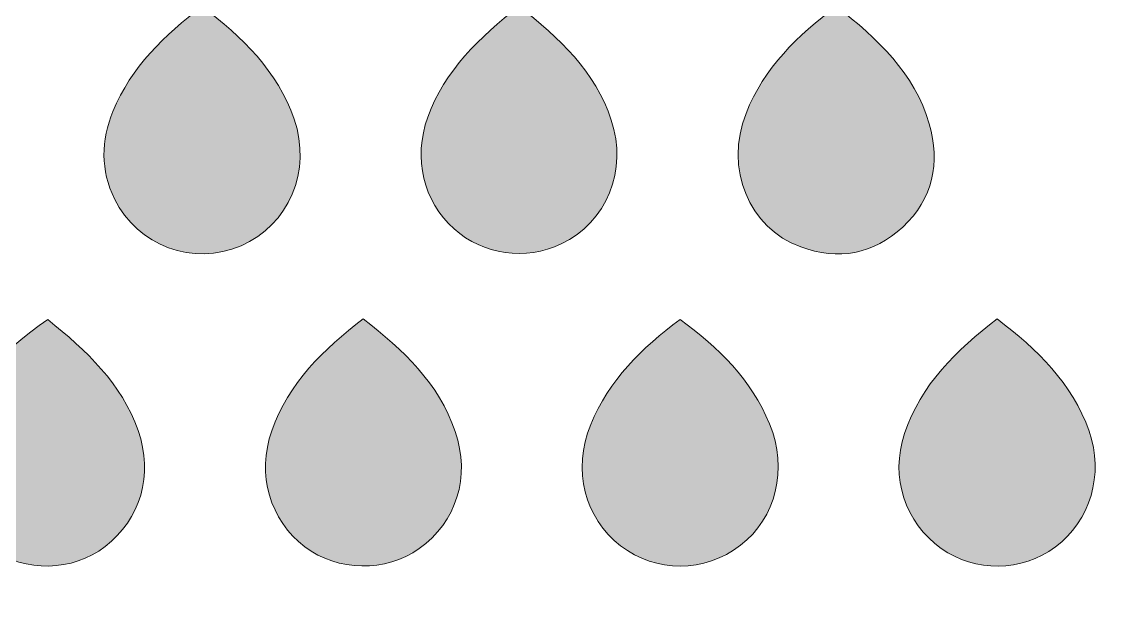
# Model space of a CAD drawing. Header units: inches. Extents: x 233 to 847, y -872 to -208.
# Drawn here: x 679.9 to 769, y -510.7 to -462.4 of the extents above; entities that cross this region are included whole.
import ezdxf

# ---------------------------------------------------------------- set-up
doc = ezdxf.new("R2010")
doc.units = ezdxf.units.IN
doc.header["$MEASUREMENT"] = 0
doc.layers.add('Layer 1', color=7, linetype='Continuous')

# ---------------------------------------------------------------- blocks, each defined once
blk = doc.blocks.new('block 8')
at = {"layer": 'Layer 1', "true_color": 0x040404}
h = blk.add_hatch(color=18, dxfattribs=at)
h.dxf.hatch_style = 2
edge = h.paths.add_edge_path()
edge.add_spline(control_points=[(718.858, -381.43), (711.865, -379.915), (705.005, -379.813), (697.729, -381.09), (698.212, -378.932), (698.551, -376.967), (699.093, -375.061), (706.389, -349.439), (730.556, -331.374), (758.848, -333.231), (784.717, -334.928), (807.283, -355.434), (811.145, -381.515), (812.046, -387.603), (812.048, -393.843), (812.213, -400.02), (812.876, -424.763), (813.44, -523.647), (814.041, -548.392), (814.283, -558.329), (814.529, -568.267), (814.77, -578.204), (814.786, -578.858), (814.772, -579.514), (814.772, -580.338), (807.923, -580.338), (801.124, -580.338), (794.136, -580.338), (794.053, -578.596), (793.935, -576.844), (793.891, -575.09), (793.141, -544.556), (792.403, -439.882), (791.654, -409.348), (791.495, -402.833), (791.298, -396.319), (791.13, -389.804), (790.667, -371.855), (777.471, -356.912), (759.754, -354.283), (742.22, -351.681), (725.26, -362.194), (719.586, -379.183), (719.359, -379.864), (719.143, -380.549), (718.858, -381.43)], knot_values=[0, 0, 0, 0, 1, 1, 1, 2, 2, 2, 3, 3, 3, 4, 4, 4, 5, 5, 5, 6, 6, 6, 7, 7, 7, 8, 8, 8, 9, 9, 9, 10, 10, 10, 11, 11, 11, 12, 12, 12, 13, 13, 13, 14, 14, 14, 15, 15, 15, 15], degree=3, periodic=1)
h = blk.add_hatch(color=18, dxfattribs=at)
h.dxf.hatch_style = 2
edge = h.paths.add_edge_path()
edge.add_spline(control_points=[(694.463, -461.171), (697.728, -463.675), (700.544, -466.394), (701.895, -470.278), (703.346, -474.45), (701.458, -478.859), (697.604, -480.515), (693.739, -482.175), (689.258, -480.533), (687.384, -476.724), (686.243, -474.404), (686.297, -472.006), (687.262, -469.654), (688.731, -466.073), (691.411, -463.513), (694.463, -461.171)], knot_values=[0, 0, 0, 0, 1, 1, 1, 2, 2, 2, 3, 3, 3, 4, 4, 4, 5, 5, 5, 5], degree=3, periodic=1)
h = blk.add_hatch(color=18, dxfattribs=at)
h.dxf.hatch_style = 2
edge = h.paths.add_edge_path()
edge.add_spline(control_points=[(720.048, -461.168), (723.379, -463.739), (726.211, -466.44), (727.521, -470.358), (728.872, -474.395), (727.137, -478.637), (723.471, -480.369), (720.591, -481.73), (717.158, -481.246), (714.821, -479.151), (712.329, -476.916), (711.495, -473.452), (712.695, -470.132), (714.071, -466.328), (716.866, -463.686), (720.048, -461.168)], knot_values=[0, 0, 0, 0, 1, 1, 1, 2, 2, 2, 3, 3, 3, 4, 4, 4, 5, 5, 5, 5], degree=3, periodic=1)
h = blk.add_hatch(color=18, dxfattribs=at)
h.dxf.hatch_style = 2
edge = h.paths.add_edge_path()
edge.add_spline(control_points=[(745.711, -461.178), (749.032, -463.792), (752.02, -466.557), (753.213, -470.675), (754.122, -473.813), (753.514, -476.719), (751.071, -478.999), (748.698, -481.213), (745.857, -481.712), (742.822, -480.608), (738.615, -479.079), (736.65, -474.25), (738.408, -469.817), (739.863, -466.146), (742.562, -463.514), (745.711, -461.178)], knot_values=[0, 0, 0, 0, 1, 1, 1, 2, 2, 2, 3, 3, 3, 4, 4, 4, 5, 5, 5, 5], degree=3, periodic=1)
h = blk.add_hatch(color=18, dxfattribs=at)
h.dxf.hatch_style = 2
edge = h.paths.add_edge_path()
edge.add_spline(control_points=[(681.987, -486.475), (685.129, -488.994), (687.952, -491.622), (689.291, -495.447), (690.543, -499.026), (689.495, -502.622), (686.618, -504.817), (683.956, -506.847), (680.224, -506.919), (677.401, -504.994), (674.554, -503.053), (673.301, -499.343), (674.335, -495.918), (675.357, -492.533), (678.212, -488.976), (681.987, -486.475)], knot_values=[0, 0, 0, 0, 1, 1, 1, 2, 2, 2, 3, 3, 3, 4, 4, 4, 5, 5, 5, 5], degree=3, periodic=1)
h = blk.add_hatch(color=18, dxfattribs=at)
h.dxf.hatch_style = 2
edge = h.paths.add_edge_path()
edge.add_spline(control_points=[(707.48, -486.423), (710.739, -488.935), (713.573, -491.625), (714.911, -495.526), (716.163, -499.173), (715.006, -502.847), (712, -504.979), (709.288, -506.902), (705.424, -506.843), (702.773, -504.838), (699.939, -502.695), (698.849, -498.982), (700.088, -495.462), (701.454, -491.584), (704.264, -488.888), (707.48, -486.423)], knot_values=[0, 0, 0, 0, 1, 1, 1, 2, 2, 2, 3, 3, 3, 4, 4, 4, 5, 5, 5, 5], degree=3, periodic=1)
h = blk.add_hatch(color=18, dxfattribs=at)
h.dxf.hatch_style = 2
edge = h.paths.add_edge_path()
edge.add_spline(control_points=[(733.078, -486.466), (736.204, -488.726), (738.829, -491.339), (740.307, -494.906), (741.814, -498.545), (740.819, -502.529), (737.964, -504.711), (735.048, -506.939), (731.134, -506.956), (728.268, -504.752), (725.371, -502.526), (724.373, -498.642), (725.862, -494.965), (727.315, -491.376), (729.978, -488.782), (733.078, -486.466)], knot_values=[0, 0, 0, 0, 1, 1, 1, 2, 2, 2, 3, 3, 3, 4, 4, 4, 5, 5, 5, 5], degree=3, periodic=1)
h = blk.add_hatch(color=18, dxfattribs=at)
h.dxf.hatch_style = 2
edge = h.paths.add_edge_path()
edge.add_spline(control_points=[(758.698, -486.419), (761.941, -488.909), (764.752, -491.606), (766.121, -495.484), (767.352, -498.97), (766.231, -502.751), (763.4, -504.846), (760.677, -506.861), (756.915, -506.91), (754.183, -504.967), (751.251, -502.881), (750.03, -499.231), (751.213, -495.689), (752.54, -491.719), (755.401, -488.96), (758.698, -486.419)], knot_values=[0, 0, 0, 0, 1, 1, 1, 2, 2, 2, 3, 3, 3, 4, 4, 4, 5, 5, 5, 5], degree=3, periodic=1)
at = {"layer": 'Layer 1', "lineweight": 0}
for points, knots in [([(718.858, -381.43), (711.865, -379.915), (705.005, -379.813), (697.729, -381.09), (698.212, -378.932), (698.551, -376.967), (699.093, -375.061), (706.389, -349.439), (730.556, -331.374), (758.848, -333.231), (784.717, -334.928), (807.283, -355.434), (811.145, -381.515), (812.046, -387.603), (812.048, -393.843), (812.213, -400.02), (812.876, -424.763), (813.44, -523.647), (814.041, -548.392), (814.283, -558.329), (814.529, -568.267), (814.77, -578.204), (814.786, -578.858), (814.772, -579.514), (814.772, -580.338), (807.923, -580.338), (801.124, -580.338), (794.136, -580.338), (794.053, -578.596), (793.935, -576.844), (793.891, -575.09), (793.141, -544.556), (792.403, -439.882), (791.654, -409.348), (791.495, -402.833), (791.298, -396.319), (791.13, -389.804), (790.667, -371.855), (777.471, -356.912), (759.754, -354.283), (742.22, -351.681), (725.26, -362.194), (719.586, -379.183), (719.359, -379.864), (719.143, -380.549), (718.858, -381.43)], [0, 0, 0, 0, 1, 1, 1, 2, 2, 2, 3, 3, 3, 4, 4, 4, 5, 5, 5, 6, 6, 6, 7, 7, 7, 8, 8, 8, 9, 9, 9, 10, 10, 10, 11, 11, 11, 12, 12, 12, 13, 13, 13, 14, 14, 14, 15, 15, 15, 15]), ([(694.463, -461.171), (697.728, -463.675), (700.544, -466.394), (701.895, -470.278), (703.346, -474.45), (701.458, -478.859), (697.604, -480.515), (693.739, -482.175), (689.258, -480.533), (687.384, -476.724), (686.243, -474.404), (686.297, -472.006), (687.262, -469.654), (688.731, -466.073), (691.411, -463.513), (694.463, -461.171)], [0, 0, 0, 0, 1, 1, 1, 2, 2, 2, 3, 3, 3, 4, 4, 4, 5, 5, 5, 5]), ([(720.048, -461.168), (723.379, -463.739), (726.211, -466.44), (727.521, -470.358), (728.872, -474.395), (727.137, -478.637), (723.471, -480.369), (720.591, -481.73), (717.158, -481.246), (714.821, -479.151), (712.329, -476.916), (711.495, -473.452), (712.695, -470.132), (714.071, -466.328), (716.866, -463.686), (720.048, -461.168)], [0, 0, 0, 0, 1, 1, 1, 2, 2, 2, 3, 3, 3, 4, 4, 4, 5, 5, 5, 5]), ([(745.711, -461.178), (749.032, -463.792), (752.02, -466.557), (753.213, -470.675), (754.122, -473.813), (753.514, -476.719), (751.071, -478.999), (748.698, -481.213), (745.857, -481.712), (742.822, -480.608), (738.615, -479.079), (736.65, -474.25), (738.408, -469.817), (739.863, -466.146), (742.562, -463.514), (745.711, -461.178)], [0, 0, 0, 0, 1, 1, 1, 2, 2, 2, 3, 3, 3, 4, 4, 4, 5, 5, 5, 5]), ([(681.987, -486.475), (685.129, -488.994), (687.952, -491.622), (689.291, -495.447), (690.543, -499.026), (689.495, -502.622), (686.618, -504.817), (683.956, -506.847), (680.224, -506.919), (677.401, -504.994), (674.554, -503.053), (673.301, -499.343), (674.335, -495.918), (675.357, -492.533), (678.212, -488.976), (681.987, -486.475)], [0, 0, 0, 0, 1, 1, 1, 2, 2, 2, 3, 3, 3, 4, 4, 4, 5, 5, 5, 5]), ([(707.48, -486.423), (710.739, -488.935), (713.573, -491.625), (714.911, -495.526), (716.163, -499.173), (715.006, -502.847), (712, -504.979), (709.288, -506.902), (705.424, -506.843), (702.773, -504.838), (699.939, -502.695), (698.849, -498.982), (700.088, -495.462), (701.454, -491.584), (704.264, -488.888), (707.48, -486.423)], [0, 0, 0, 0, 1, 1, 1, 2, 2, 2, 3, 3, 3, 4, 4, 4, 5, 5, 5, 5]), ([(733.078, -486.466), (736.204, -488.726), (738.829, -491.339), (740.307, -494.906), (741.814, -498.545), (740.819, -502.529), (737.964, -504.711), (735.048, -506.939), (731.134, -506.956), (728.268, -504.752), (725.371, -502.526), (724.373, -498.642), (725.862, -494.965), (727.315, -491.376), (729.978, -488.782), (733.078, -486.466)], [0, 0, 0, 0, 1, 1, 1, 2, 2, 2, 3, 3, 3, 4, 4, 4, 5, 5, 5, 5]), ([(758.698, -486.419), (761.941, -488.909), (764.752, -491.606), (766.121, -495.484), (767.352, -498.97), (766.231, -502.751), (763.4, -504.846), (760.677, -506.861), (756.915, -506.91), (754.183, -504.967), (751.251, -502.881), (750.03, -499.231), (751.213, -495.689), (752.54, -491.719), (755.401, -488.96), (758.698, -486.419)], [0, 0, 0, 0, 1, 1, 1, 2, 2, 2, 3, 3, 3, 4, 4, 4, 5, 5, 5, 5])]:
    blk.add_open_spline(points, degree=3, knots=knots, dxfattribs=at)
blk = doc.blocks.new('block 4')
at = {"layer": 'Layer 1'}
blk.add_blockref('block 8', (0, 0), dxfattribs=at)
blk = doc.blocks.new('block 2')
at = {"layer": 'Layer 1'}
blk.add_blockref('block 4', (0, 0), dxfattribs=at)

msp = doc.modelspace()

# ---------------------------------------------------------------- block references
at = {"layer": 'Layer 1'}
msp.add_blockref('block 2', (0, 0), dxfattribs=at)

doc.saveas('drawing.dxf')
